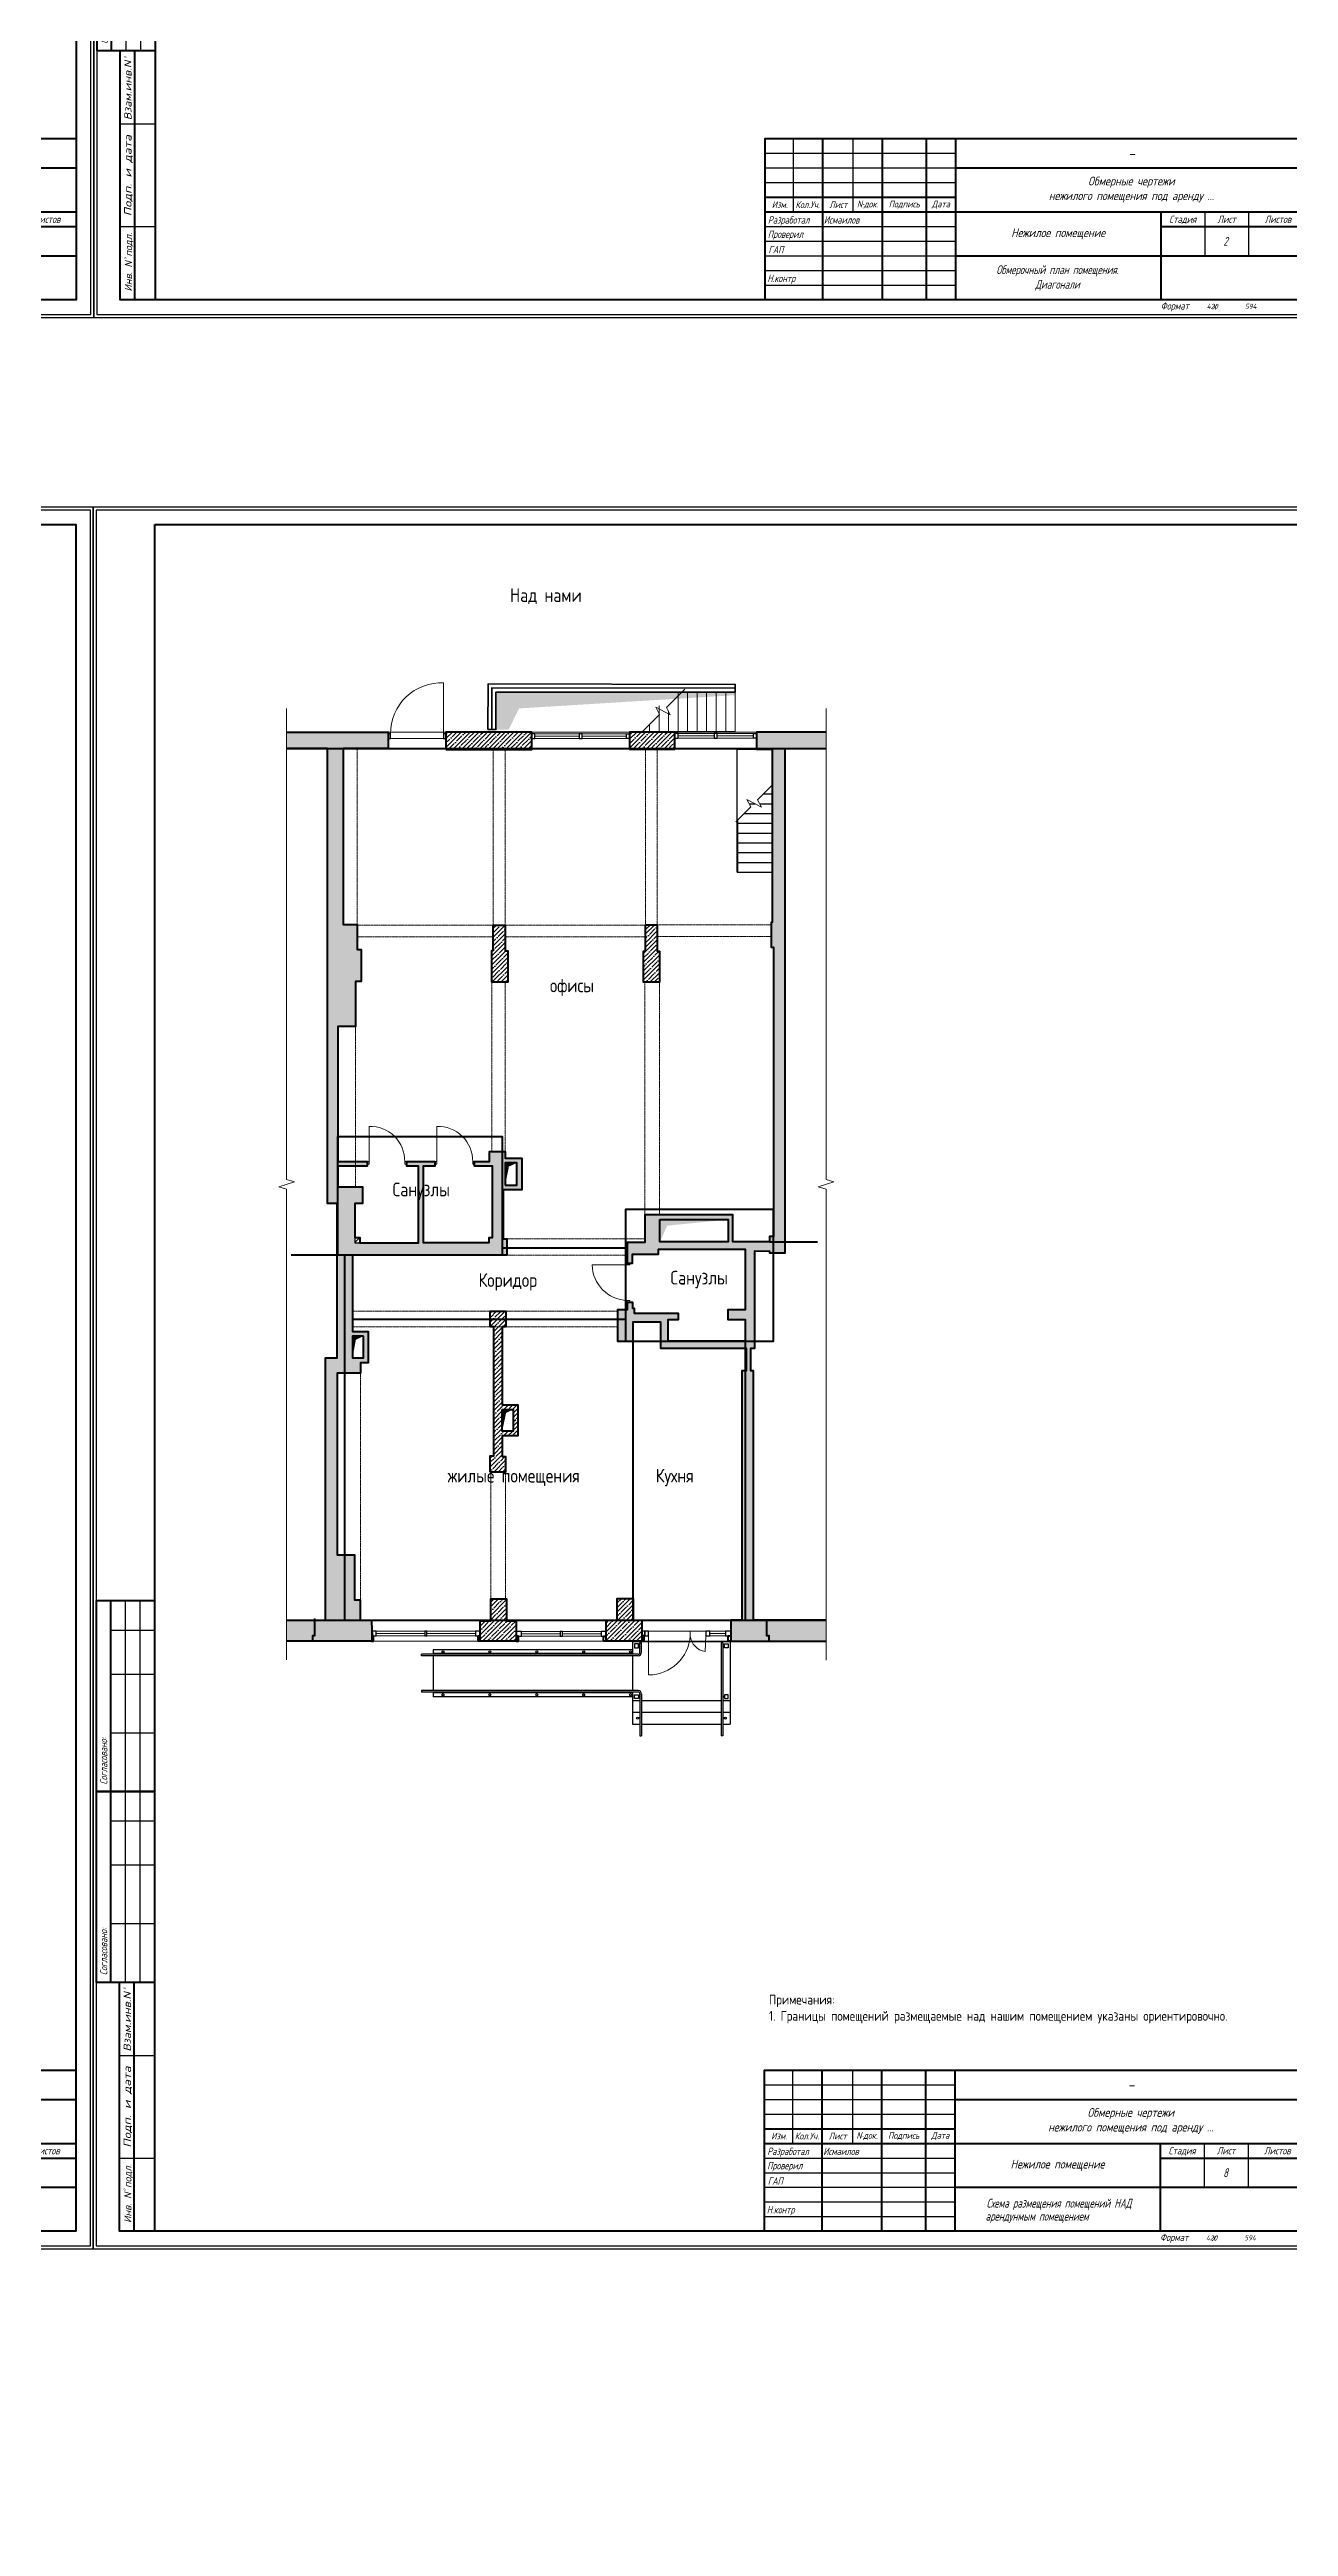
# Model space of a CAD drawing. Header units: millimetres. Extents: x -85477 to 745244, y -3684 to 128206.
# Drawn here: x 575728 to 607434, y -3684 to 59667 of the extents above; entities that cross this region are included whole.
import ezdxf
from ezdxf.enums import TextEntityAlignment as Align

# ---------------------------------------------------------------- set-up
doc = ezdxf.new("R2010")
doc.units = ezdxf.units.MM
doc.linetypes.add('ACAD_ISO02W100', pattern=[15, 12, -3])
for name, color, linetype, lineweight in [('FORMAT', 7, 'Continuous', 15), ('РАЗМЕРЫ', 5, 'Continuous', 15), ('СТЕНЫ 01', 7, 'Continuous', 50)]:
    doc.layers.add(name, color=color, linetype=linetype, lineweight=lineweight)
doc.layers.add('ФОРМАТ', color=7, linetype='Continuous')
doc.layers.add('ШТРИХОВКА', color=3, linetype='Continuous', transparency=0.5)
doc.styles.add('07', font='simplex.shx', dxfattribs={"width": 0.7, "oblique": 15})
doc.styles.add('ism - 02', font='simplex.shx', dxfattribs={"width": 0.8, "oblique": 15, "height": 150})
doc.styles.add('simplex', font='simplex.shx', dxfattribs={"width": 0.8, "oblique": 15})
doc.styles.get("Standard").update_dxf_attribs({"font": 'arial.ttf'})
doc.styles.add('TITLE', font='romant.shx', dxfattribs={"width": 0.8})
doc.linetypes.add('ограждение2', pattern='A,6.35,-2.54,[132,ltypeshp.shx,S=2.54,R=0,X=-2.54,Y=0],-2.54,25.4', length=36.83)
doc.dimstyles.new('горизонтальный М100', dxfattribs={"dimscale": 100, "dimtxt": 3, "dimasz": 2, "dimexe": 2, "dimexo": 1, "dimgap": 1, "dimtad": 1, "dimtih": 1, "dimtoh": 1, "dimdec": 0, "dimzin": 1, "dimdsep": 46, "dimtxsty": 'Standard', "dimblk": 'OBLIQUE', "dimcen": 0, "dimdle": 2, "dimadec": 0, "dimazin": 0, "dimtfac": 1, "dimtdec": 0, "dimtmove": 0, "dimatfit": 3, "dimfxl": 1, "dimtolj": 1, "dimtzin": 0, "dimarcsym": 0})
pattern_1 = [(45, (31500, -49398.51), (-112.2532, 112.2532), []), (45, (31612.25, -49398.51), (-112.2532, 112.2532), [198.4375, -39.6875, 0, -39.6875])]

# ---------------------------------------------------------------- blocks, each defined once
blk = doc.blocks.new('*D317')
at = {"layer": 'Defpoints', "color": 0, "linetype": 'ByBlock', "ltscale": 1.333333, "transparency": 16777216}
for p in [(-420, 0), (0, 0), (0, 0)]:
    blk.add_point(p, dxfattribs=at)
at = {"layer": 'ФОРМАТ', "color": 0, "linetype": 'ByBlock', "lineweight": -2, "ltscale": 1.333333, "transparency": 16777216}
blk.add_line((-420, 0), (0, 0), dxfattribs=at)
at = {"layer": 'ФОРМАТ', "color": 0, "linetype": 'ByBlock', "lineweight": -2, "ltscale": 1.333333, "transparency": 16777216, "insert": (-38.41, 3.78), "char_height": 150, "attachment_point": 5, "style": 'ism - 02'}
blk.add_mtext('\\A1;{\\H0.012x;420}', dxfattribs=at)
blk = doc.blocks.new('_None')
blk = doc.blocks.new('*D318')
at = {"layer": 'Defpoints', "color": 0, "linetype": 'ByBlock', "ltscale": 1.333333, "transparency": 16777216}
for p in [(0, 594), (0, 594), (0, 0)]:
    blk.add_point(p, dxfattribs=at)
at = {"layer": 'ФОРМАТ', "color": 0, "linetype": 'ByBlock', "lineweight": -2, "ltscale": 1.333333, "transparency": 16777216}
blk.add_line((0, 0), (0, 594), dxfattribs=at)
at = {"layer": 'ФОРМАТ', "color": 0, "linetype": 'ByBlock', "lineweight": -2, "ltscale": 1.333333, "transparency": 16777216, "insert": (-25.29, 3.78), "char_height": 150, "attachment_point": 5, "style": 'ism - 02'}
blk.add_mtext('\\A1;{\\H0.012x;594}', dxfattribs=at)
blk = doc.blocks.new('*U125')
at = {"layer": 'РАЗМЕРЫ', "color": 0, "ltscale": 100}
for p, q in [((0, -11842.5), (0, 200)), ((200, -11905), (-200, -12030)), ((-200, -12030), (0, -12092.5)), ((0, -11842.5), (200, -11905)), ((0, -24135), (0, -12092.5))]:
    blk.add_line(p, q, dxfattribs=at)
blk = doc.blocks.new('*U379')
at = {"layer": 'РАЗМЕРЫ', "color": 0, "ltscale": 100}
for p, q in [((-330, -330), (141, 141)), ((-978, -978), (-507, -507)), ((-233, -515), (-604, -321)), ((-604, -321), (-507, -507)), ((-330, -330), (-233, -515))]:
    blk.add_line(p, q, dxfattribs=at)
blk = doc.blocks.new('*U1236')
at = {"layer": 'РАЗМЕРЫ', "color": 0, "ltscale": 100}
for p, q in [((-243, -243), (141, 141)), ((-804, -804), (-420, -420)), ((-146, -429), (-517, -234)), ((-517, -234), (-420, -420)), ((-243, -243), (-146, -429))]:
    blk.add_line(p, q, dxfattribs=at)
blk = doc.blocks.new('*U316')
at = {"layer": 'ФОРМАТ', "linetype": 'ByBlock', "lineweight": -2, "ltscale": 1.333333}
for p, q in [((0, 594), (-420, 594)), ((-420, 594), (-420, 0)), ((0, 0), (0, 594)), ((-420, 0), (0, 0))]:
    blk.add_line(p, q, dxfattribs=at)
at = {"layer": 'ФОРМАТ', "linetype": 'ByBlock', "lineweight": -2}
for p, q in [((-409, 156), (-409, 221)), ((-404, 156), (-404, 221)), ((-409, 91), (-409, 156)), ((-404, 91), (-404, 156))]:
    blk.add_line(p, q, dxfattribs=at)
at = {"layer": 'ФОРМАТ', "lineweight": -2}
for p, q in [((-191, 56), (-126, 56)), ((-191, 51), (-126, 51)), ((-191, 46), (-126, 46)), ((-191, 31), (-126, 31)), ((-191, 26), (-126, 26)), ((-191, 21), (-126, 21)), ((-191, 16), (-126, 16)), ((-191, 11), (-126, 11))]:
    blk.add_line(p, q, dxfattribs=at)
at = {"layer": 'ФОРМАТ', "linetype": 'ByBlock', "lineweight": -2, "ltscale": 1.333333}
blk.add_lwpolyline([(-419, 1), (-1, 1), (-1, 593), (-419, 593)], close=True, dxfattribs=at)
at = {"layer": 'ФОРМАТ', "linetype": 'ByBlock', "lineweight": 40}
blk.add_lwpolyline([(-399, 588), (-6, 588), (-6, 6), (-399, 6)], close=True, dxfattribs=at)
for points in [[(-399, 221), (-419, 221), (-419, 156), (-399, 156)], [(-414, 156), (-414, 221)], [(-399, 156), (-419, 156), (-419, 91), (-399, 91)], [(-414, 91), (-414, 156)], [(-399, 6), (-406, 6), (-411, 6), (-411, 31), (-411, 66), (-411, 91), (-399, 91)], [(-406, 6), (-406, 91)]]:
    blk.add_lwpolyline(points, dxfattribs=at)
at = {"layer": 'ФОРМАТ', "linetype": 'ByBlock', "lineweight": -2}
for points in [[(-414, 211), (-399, 211)], [(-414, 196), (-399, 196)], [(-414, 176), (-399, 176)], [(-414, 146), (-399, 146)], [(-414, 131), (-399, 131)], [(-414, 111), (-399, 111)], [(-411, 66), (-399, 66)], [(-411, 31), (-399, 31)]]:
    blk.add_lwpolyline(points, dxfattribs=at)
at = {"layer": 'ФОРМАТ', "lineweight": 40}
for points in [[(-191, 6), (-191, 61), (-6, 61)], [(-171.4, 61), (-171.4, 5.97)], [(-151, 61), (-151, 6)], [(-136, 61), (-136, 6)], [(-126, 61), (-126, 6)], [(-126, 51), (-6, 51)], [(-191, 41), (-126, 41)], [(-191, 36), (-6, 36)], [(-56, 36), (-56, 6)], [(-56, 31), (-6, 31)], [(-126, 21), (-6, 21)]]:
    blk.add_lwpolyline(points, dxfattribs=at)
at = {"layer": 'ФОРМАТ', "lineweight": -2}
for points in [[(-181.4, 61), (-181.4, 36)], [(-161, 61), (-161, 36)], [(-41, 36), (-41, 21)], [(-26, 36), (-26, 21)]]:
    blk.add_lwpolyline(points, dxfattribs=at)
at = {"layer": 'ФОРМАТ', "linetype": 'ByBlock', "lineweight": -2, "style": 'ism - 02', "oblique": 15, "width": 0.8}
for s, height, p in [('Согласовано:', 2.5, (-415.23, 158.37)), ('о', 1, (-408.94, 88.48)), ('о', 1, (-408.94, 19.85))]:
    blk.add_text(s, height=height, rotation=90, dxfattribs=at).set_placement(p)
at = {"layer": 'ФОРМАТ', "lineweight": -2, "style": 'ism - 02', "oblique": 15, "width": 0.8}
blk.add_text('Согласовано:', height=2.5, rotation=90, dxfattribs=at).set_placement((-415.23, 93.37))
at = {"layer": 'ФОРМАТ', "lineweight": -2, "style": 'ism - 02', "oblique": 15}
for s, width, p, p2 in [('Взам.инв.N', 1.197279, (-407.16, 67.29), (-407.16, 87.57)), ('Подп. и дата', 1.359894, (-407.16, 34.54), (-407.16, 62.25)), ('Инв. N подл.', 1.088984, (-406.96, 8.84), (-406.96, 28.92))]:
    blk.add_text(s, height=2.5, rotation=90, dxfattribs=dict(at, width=width)).set_placement(p, p2, align=Align.FIT)
at = {"layer": 'ФОРМАТ', "lineweight": 20, "style": '07', "oblique": 15, "width": 0.7}
for s, p in [('Разработал', (-190.02, 31.28)), ('Исмаилов', (-170.92, 31.28)), ('Проверил', (-190.07, 26.4)), ('ГАП', (-189.85, 21.17)), ('Н.контр', (-190.2, 11.36))]:
    blk.add_text(s, height=2.5, dxfattribs=at).set_placement(p, align=Align.BOTTOM_LEFT)
at = {"layer": 'ФОРМАТ', "lineweight": -2, "style": 'ism - 02', "oblique": 15, "width": 0.8}
for s, p in [('Стадия', (-48.5, 33.5)), ('Лист', (-33.5, 33.5)), ('Листов', (-16, 33.5))]:
    blk.add_text(s, height=2.5, dxfattribs=at).set_placement(p, align=Align.MIDDLE_CENTER)
at = {"layer": 'ФОРМАТ', "lineweight": 20, "attachment_point": 5}
for s, insert, char_height, width, style in [('-', (-66, 56), 4, 120, 'ism - 02'), ('\\A1;Обмерные чертежи \\Pнежилого помещения под аренду ...', (-66, 43.63), 3, 120, 'ism - 02'), ('Изм.', (-186, 38.5), 2.3, 9, 'simplex'), ('Кол.Уч.', (-176.49, 38.5), 2.3, 9, 'simplex'), ('Лист', (-166, 38.5), 2.3, 9, 'simplex'), ('\\A1;N{\\W0.3;-}док.', (-156, 38.5), 2.3, 9, 'simplex'), ('Подпись', (-143.5, 38.5), 2.3, 14, 'simplex'), ('Дата', (-131, 38.5), 2.3, 9, 'simplex'), ('\\A1;Нежилое помещение', (-91, 28.5), 3, 70, 'ism - 02')]:
    blk.add_mtext(s, dxfattribs=dict(at, insert=insert, char_height=char_height, width=width, style=style))
at = {"layer": 'ФОРМАТ', "lineweight": -2, "insert": (-30.23, 3.61), "char_height": 2.5, "width": 51.5349, "attachment_point": 5, "line_spacing_factor": 0.8, "style": 'ism - 02'}
blk.add_mtext('\\pxsm1.1,ql;Формат      x', dxfattribs=at)
at = {"layer": 'ФОРМАТ', "linetype": 'ByBlock', "lineweight": -2, "ltscale": 1.333333}
dim = blk.add_linear_dim(base=(0, 594), p1=(0, 0), p2=(0, 594), angle=90, text='{\\H0.012x;<>}', dimstyle='горизонтальный М100', override={"dimscale": 1, "dimasz": 0, "dimexe": 0, "dimexo": 0, "dimtxsty": 'ism - 02', "dimblk1": 'None', "dimblk2": 'None', "dimsah": 1, "dimdle": 0, "dimse1": 1, "dimse2": 1, "dimtmove": 2, "dimfxl": 0}, dxfattribs=at)
dim.commit()
dim.dimension.update_dxf_attribs({"geometry": '*D318', "text_midpoint": (-25.29, 3.78), "dimtype": 160})
dim = blk.add_linear_dim(base=(0, 0), p1=(-420, 0), p2=(0, 0), text='{\\H0.012x;<>}', dimstyle='горизонтальный М100', override={"dimscale": 1, "dimasz": 0, "dimexe": 0, "dimexo": 0, "dimtxsty": 'ism - 02', "dimblk1": 'None', "dimblk2": 'None', "dimsah": 1, "dimdle": 0, "dimse1": 1, "dimse2": 1, "dimtmove": 2, "dimfxl": 0}, dxfattribs=at)
dim.commit()
dim.dimension.update_dxf_attribs({"geometry": '*D317', "text_midpoint": (-38.41, 3.78), "dimtype": 160})

msp = doc.modelspace()

# ---------------------------------------------------------------- hatches: boundary and pattern name
at = {"layer": 'ШТРИХОВКА'}
h = msp.add_hatch(color=254, dxfattribs=at)
h.dxf.hatch_style = 1
h.paths.add_polyline_path([(587150.6, 42273), (587479, 42273.3), (587743.9, 42814.2), (593275.6, 43154.1), (593275.6, 43231.2), (587150.6, 43231.2)])
h = msp.add_hatch(dxfattribs=at)
h.set_pattern_fill('ANSI35', color=254, scale=25)
h.set_pattern_definition(pattern_1)
h.paths.add_polyline_path([(587391.3, 30622.8), (587691.3, 30622.8), (587691.3, 31194.8), (587391.3, 31194.8)], flags=16)
h.paths.add_polyline_path([(583764.3, 26761.8), (583480.3, 26761.8), (583480.3, 26201.8), (583764.3, 26201.8)], flags=16)
h.paths.add_polyline_path([(581796.2, 19495.8), (582791.3, 19495.8), (582791.3, 26201.8), (583091.3, 26201.8), (583091.3, 30154.8), (582842.3, 30154.8), (582842.3, 41790.8), (581796.2, 41790.9), (581796.2, 42210.9), (584394.3, 42210.9), (584394.3, 41790.8), (583242.3, 41790.8), (583242.3, 37291.8), (583599.3, 37291.8), (583599.3, 36648.8), (583699.3, 36648.8), (583699.3, 35834.8), (583554.3, 35834.8), (583554.3, 34679.8), (583109.3, 34679.8), (583109.3, 31224.8), (583854.3, 31224.8), (583854.3, 31104.8), (583109.3, 31104.8), (583109.3, 30579.8), (583739.9, 30579.8), (583739.9, 30154.8), (583539.5, 30154.8), (583539.5, 29144.8), (585169.5, 29144.8), (585169.5, 31104.8), (584868.3, 31104.8), (584868.3, 31224.8), (585590.6, 31224.8), (585590.6, 31104.8), (585289.5, 31104.5), (585291.5, 29154.7), (586977.3, 29154.7), (586977.3, 29284.8), (587067, 29284.8), (587067, 31104.8), (586987.3, 31104.8), (586987.3, 31104.8), (586607.3, 31104.8), (586607.3, 31224.8), (586987.3, 31224.8), (586987.3, 31479.8), (587391.3, 31479.8), (587391.3, 31314.8), (587811.3, 31314.8), (587811.3, 30502.8), (587338.3, 30502.8), (587338.3, 29250.8), (587428.3, 29250.8), (587428.3, 28830.8), (583480.3, 28830.8), (583480.3, 26881.8), (583884.3, 26881.8), (583884.3, 26081.8), (583686.3, 26081.8), (583686.3, 25811.8), (583091.3, 25811.8), (583091.3, 21169.8), (583529.3, 21169.8), (583529.3, 20019.8), (583679.3, 20019.8), (583679.3, 19495.8), (583969.3, 19495.8), (584022.8, 18961.8), (581796.2, 18961.8)])
h = msp.add_hatch(dxfattribs=at)
h.set_pattern_fill('ANSI35', color=254, scale=25)
h.set_pattern_definition(pattern_1)
h.paths.add_polyline_path([(590571.3, 41776.8), (591733.3, 41776.8), (591733.3, 42210.8), (590571.3, 42210.8)])
h.paths.add_polyline_path([(585874.3, 41767.8), (588067.3, 41767.8), (588067.3, 42210.8), (585874.3, 42210.8)])
h = msp.add_hatch(dxfattribs=at)
h.set_pattern_fill('ANSI35', color=254, scale=25)
h.set_pattern_definition(pattern_1)
h.paths.add_polyline_path([(591350.3, 29739.8), (593095.3, 29739.8), (593095.3, 29174.8), (591350.3, 29174.8)], flags=16)
h.paths.add_polyline_path([(595600.5, 19499.3), (595600.5, 18959.8), (593164.3, 18959.8), (593164.3, 19499.8), (593446.3, 19499.8), (593446.3, 25875.8), (593556.3, 25875.8), (593556.3, 26451.8), (591363.3, 26451.8), (591363.3, 27125.8), (590667.3, 27125.8), (590667.3, 26628.8), (590267.3, 26628.8), (590267.3, 27435.8), (590512.3, 27435.8), (590512.3, 27620.8), (590652.3, 27620.8), (590652.3, 27470.8), (590697.3, 27470.8), (590697.3, 27342.8), (591820.3, 27342.8), (591820.3, 27182.8), (591562.3, 27182.8), (591562.3, 26632.8), (593527.3, 26632.7), (593527.3, 27183), (593082.8, 27182.5), (593082.8, 27432.9), (593528.6, 27432.7), (593530.8, 28982.8), (591315.3, 28982.8), (591315.3, 28860.8), (590647.3, 28860.8), (590647.3, 28630.8), (590512.3, 28630.8), (590512.3, 29154.8), (590965.3, 29154.8), (590965.3, 29859.8), (593215.3, 29859.8), (593215.3, 29174.8), (594154.3, 29174.8), (594154.3, 29309.8), (594254.3, 29309.8), (594254.3, 36709.8), (594196.3, 36709.8), (594196.3, 37339.8), (594219.3, 37339.8), (594219.3, 41774.8), (593821.3, 41774.8), (593821.3, 42210.8), (595600.5, 42210.8), (595600.5, 41790.8), (594554.3, 41790.8), (594554.3, 28889.8), (594154.3, 28889.8), (594154.3, 28937.4), (593779.3, 28938.3), (593779.3, 26451.8), (593677.8, 26451.8), (593677.8, 25875.8), (593746.3, 25875.8), (593746.3, 19504.3)])
h = msp.add_hatch(dxfattribs=at)
h.set_pattern_fill('ANSI35', color=254, scale=25)
h.set_pattern_definition(pattern_1)
h.paths.add_polyline_path([(590979.3, 37282.8), (591281.3, 37282.8), (591281.3, 36607.8), (591336.3, 36607.8), (591336.3, 35812.8), (590932.3, 35812.8), (590932.3, 36604.8), (590979.3, 36604.8)])
h.paths.add_polyline_path([(587081.3, 37273.8), (587391.3, 37273.8), (587391.3, 36618.8), (587456.3, 36618.8), (587456.3, 35810.8), (587051.3, 35810.8), (587051.3, 36622.8), (587081.3, 36622.8)])
h = msp.add_hatch(color=254, dxfattribs=at)
h.dxf.hatch_style = 1
h.paths.add_polyline_path([(587391.3, 30622.8), (587483.2, 31096.3), (587691.3, 31194.8), (587391.3, 31194.8)])
h = msp.add_hatch(dxfattribs=at)
h.set_pattern_fill('ANSI35', color=254, scale=25)
h.set_pattern_definition(pattern_1)
h.paths.add_polyline_path([(583539.5, 29144.8), (583669.5, 29144.8), (583669.5, 29284.8), (583539.5, 29284.8)])
h = msp.add_hatch(color=254, dxfattribs=at)
h.dxf.hatch_style = 1
h.paths.add_polyline_path([(591350.3, 29174.8), (591535.5, 29585.6), (593095.3, 29739.8), (591350.3, 29739.8)])
h = msp.add_hatch(dxfattribs=at)
h.set_pattern_fill('ANSI35', color=254, scale=25)
h.set_pattern_definition(pattern_1)
h.paths.add_polyline_path([(587313.3, 24885.8), (587595.3, 24885.8), (587595.3, 24327.8), (587313.3, 24327.8)], flags=16)
h.paths.add_polyline_path([(587008.3, 23282.8), (587008.3, 23702.8), (587095.3, 23702.8), (587095.3, 26996.8), (587003.3, 26996.8), (587003.3, 27396.8), (587403.3, 27396.8), (587403.3, 26996.8), (587313.3, 26996.8), (587313.3, 25005.8), (587715.3, 25005.8), (587715.3, 24207.8), (587315.3, 24207.8), (587315.3, 23682.8), (587400.3, 23682.8), (587400.3, 23282.8)])
h = msp.add_hatch(color=254, dxfattribs=at)
h.dxf.hatch_style = 1
h.paths.add_polyline_path([(583480.3, 26201.8), (583568.1, 26668), (583764.3, 26761.8), (583480.3, 26761.8)])
h = msp.add_hatch(color=254, dxfattribs=at)
h.dxf.hatch_style = 1
h.paths.add_polyline_path([(587313.3, 24327.8), (587412, 24796), (587595.3, 24885.8), (587313.3, 24885.8)])
h = msp.add_hatch(dxfattribs=at)
h.set_pattern_fill('ANSI35', color=254, scale=25)
h.set_pattern_definition(pattern_1)
h.paths.add_polyline_path([(586748.3, 18955.8), (586748.3, 19482.8), (587022.3, 19482.8), (587022.3, 20037.8), (587426.3, 20037.8), (587426.3, 19482.8), (587666.3, 19482.8), (587666.3, 18955.8)])
h.paths.add_polyline_path([(589970.3, 18959.8), (589970.3, 19494.8), (590258.3, 19494.8), (590258.3, 20050.8), (590663.3, 20050.8), (590663.3, 19494.8), (590885.3, 19494.8), (590885.3, 18959.8)])

# ---------------------------------------------------------------- linework, layer by layer
at = {"lineweight": 100}
for p, q in [((581796.2, 41790.9), (595600.5, 41790.8)), ((594154.3, 29174.8), (595383.2, 29174.8)), ((583109.3, 28830.8), (581909.7, 28830.8)), ((583288.2, 19496.2), (583288.2, 28830.8)), ((587309.4, 29019), (590467.3, 29019)), ((583480.3, 27196.8), (590467.3, 27196.8)), ((590663.3, 19494.8), (590667.3, 26628.8)), ((593527.3, 26632.7), (593527.3, 19498.8)), ((581796.2, 19495.8), (595600.5, 19499.3))]:
    msp.add_line(p, q, dxfattribs=at)
msp.add_line((593328, 41773.7), (593821.3, 41774.8))
at = {"color": 254}
for p, q in [((593328, 40876.5), (593328, 41773.7)), ((593328, 38876.5), (593328, 40876.5)), ((593998.9, 40626.5), (594221.8, 40626.5)), ((593498.9, 40126.5), (594221.8, 40126.5)), ((593632.7, 40376.5), (593784.2, 40376.5)), ((593902.1, 40376.5), (594221.8, 40376.5)), ((593328, 39876.5), (594221.8, 39876.5)), ((593328, 39626.5), (594221.8, 39626.5)), ((593328, 39376.5), (594221.8, 39376.5)), ((593328, 39126.5), (594221.8, 39126.5)), ((593328, 38876.5), (594221.8, 38876.5)), ((593328, 38626.5), (594221.8, 38626.5)), ((590787.8, 18624.3), (585247.8, 18624.3)), ((585247.8, 18584.3), (585247.8, 18624.3)), ((590787.8, 18584.3), (585247.8, 18584.3)), ((590647.8, 18739.3), (585547.8, 18739.3)), ((585547.8, 18739.3), (585547.8, 18624.3)), ((590647.8, 18639.3), (585547.8, 18639.3)), ((585547.8, 18584.3), (585547.8, 17694.3)), ((585792.8, 18664.3), (585792.8, 18624.3)), ((585802.8, 18664.3), (585802.8, 18624.3)), ((586992.8, 18664.3), (586992.8, 18624.3)), ((587002.8, 18664.3), (587002.8, 18624.3)), ((588192.8, 18664.3), (588192.8, 18624.3)), ((588202.8, 18664.3), (588202.8, 18624.3)), ((589392.8, 18664.3), (589392.8, 18624.3)), ((589402.8, 18664.3), (589402.8, 18624.3)), ((590592.8, 18664.3), (590592.8, 18624.3)), ((590602.8, 18664.3), (590602.8, 18624.3)), ((593147.8, 18939.3), (590647.8, 18939.3)), ((590647.8, 18939.3), (590647.8, 18624.3)), ((590647.8, 18584.3), (590647.8, 17694.3)), ((590797.8, 18889.3), (590697.8, 18889.3)), ((590697.8, 18889.3), (590697.8, 18789.3)), ((590697.8, 18789.3), (590797.8, 18789.3)), ((590797.8, 18789.3), (590797.8, 18889.3)), ((590837.8, 18849.3), (590797.8, 18849.3)), ((590837.8, 18839.3), (590797.8, 18839.3)), ((590837.8, 18674.3), (590837.8, 18914.1)), ((590837.8, 18914.1), (590877.8, 18914.1)), ((590877.8, 18674.3), (590877.8, 18914.1)), ((592917.8, 18914.1), (592917.8, 16539.3)), ((592957.8, 18914.1), (592917.8, 18914.1)), ((592957.8, 18914.1), (592957.8, 16539.3)), ((592957.8, 18849.3), (592997.8, 18849.3)), ((592957.8, 18839.3), (592997.8, 18839.3)), ((592997.8, 18789.3), (592997.8, 18889.3)), ((592997.8, 18889.3), (593097.8, 18889.3)), ((593097.8, 18789.3), (592997.8, 18789.3)), ((593097.8, 18889.3), (593097.8, 18789.3)), ((593147.8, 18939.3), (593147.8, 16839.3)), ((590787.8, 17694.3), (585247.8, 17694.3)), ((585247.8, 17694.3), (585247.8, 17654.3)), ((590787.8, 17654.3), (585247.8, 17654.3)), ((585547.8, 17654.3), (585547.8, 17539.3)), ((590647.8, 17639.3), (585547.8, 17639.3)), ((590647.8, 17539.3), (585547.8, 17539.3)), ((585792.8, 17614.3), (585792.8, 17654.3)), ((585802.8, 17614.3), (585802.8, 17654.3)), ((586992.8, 17614.3), (586992.8, 17654.3)), ((587002.8, 17614.3), (587002.8, 17654.3)), ((588192.8, 17614.3), (588192.8, 17654.3)), ((588202.8, 17614.3), (588202.8, 17654.3)), ((589392.8, 17614.3), (589392.8, 17654.3)), ((589402.8, 17614.3), (589402.8, 17654.3)), ((590592.8, 17614.3), (590592.8, 17654.3)), ((590602.8, 17614.3), (590602.8, 17654.3)), ((590647.8, 17654.3), (590647.8, 16839.3)), ((590647.8, 17439.3), (590837.8, 17439.3)), ((590647.8, 17139.3), (590837.8, 17139.3)), ((590697.8, 17589.3), (590797.8, 17589.3)), ((590697.8, 17489.3), (590697.8, 17589.3)), ((590797.8, 17489.3), (590697.8, 17489.3)), ((590797.8, 17589.3), (590797.8, 17489.3)), ((590837.8, 17549.3), (590797.8, 17549.3)), ((590837.8, 17539.3), (590797.8, 17539.3)), ((590837.8, 17604.3), (590837.8, 16539.3)), ((590877.8, 17604.3), (590877.8, 16539.3)), ((590877.8, 17439.3), (592917.8, 17439.3)), ((590877.8, 17139.3), (592917.8, 17139.3)), ((592957.8, 17549.3), (592997.8, 17549.3)), ((592957.8, 17539.3), (592997.8, 17539.3)), ((592957.8, 17439.3), (593147.8, 17439.3)), ((592957.8, 17139.3), (593147.8, 17139.3)), ((593097.8, 17589.3), (592997.8, 17589.3)), ((592997.8, 17589.3), (592997.8, 17489.3)), ((592997.8, 17489.3), (593097.8, 17489.3)), ((593097.8, 17489.3), (593097.8, 17589.3)), ((590647.8, 16839.3), (590837.8, 16839.3)), ((590837.8, 16995.6), (590797.8, 16995.6)), ((590837.8, 16985.6), (590797.8, 16985.6)), ((590837.8, 16539.3), (590877.8, 16539.3)), ((590877.8, 16839.3), (592917.8, 16839.3)), ((592957.8, 16539.3), (592917.8, 16539.3)), ((592957.8, 16995.6), (592997.8, 16995.6)), ((592957.8, 16985.6), (592997.8, 16985.6)), ((592957.8, 16839.3), (593147.8, 16839.3))]:
    msp.add_line(p, q, dxfattribs=at)
at = {"color": 254, "const_width": 50}
msp.add_lwpolyline([(593328, 39955.6), (593328, 38626.5)], dxfattribs=at)
at = {"lineweight": 100}
for points in [[(587309.4, 28830.8), (583109.3, 28830.8), (583109.3, 31868.8), (587309.4, 31868.8)], [(590467.3, 26628.8), (594254.3, 26628.8), (594254.3, 29999.4), (590467.3, 29999.4)]]:
    msp.add_lwpolyline(points, close=True, dxfattribs=at)
at = {"color": 254}
for centre in [(585797.8, 18689.3), (586997.8, 18689.3), (588197.8, 18689.3), (589397.8, 18689.3), (590597.8, 18689.3), (585797.8, 17589.3), (586997.8, 17589.3), (588197.8, 17589.3), (589397.8, 17589.3), (590597.8, 17589.3), (590772.8, 16990.6), (593022.8, 16990.6)]:
    msp.add_circle(centre, 25, dxfattribs=at)
for centre, radius, start, end in [((590787.8, 18674.3), 50, 270.000001, 359.999999), ((590787.8, 18674.3), 90, 270, 0), ((590787.8, 17604.3), 90, 0, 90), ((590787.8, 17604.3), 50, 0.000001, 89.999999)]:
    msp.add_arc(centre, radius, start, end, dxfattribs=at)
at = {"layer": 'РАЗМЕРЫ', "color": 254}
for p, q in [((590512.3, 28580.8), (589612.3, 28580.8)), ((591332.5, 18311.2), (591332.5, 18311.2)), ((591332.5, 18310.7), (591332.5, 18310.7))]:
    msp.add_line(p, q, dxfattribs=at)
for points, format in [([(585814.3, 42167.8), (585814.3, 43467.8, 0.4297494), (584454.3, 42167.8)], "xyb"), ([(591569.4, 42726.9, 0, 0, 0), (592939.6, 42726.9, 112, 0, 0), (593275.6, 42726.9, 0, 0, 0)], "xyseb"), ([(593774.9, 40381.4, 0, 0, 0), (593774.9, 38952.1, 112, 0, 0), (593774.9, 38626.5, 0, 0, 0)], "xyseb"), ([(583904.3, 31224.8), (583904.3, 32124.8, -0.4293945), (584818.3, 31224.8)], "xyb"), ([(585640.6, 31224.8), (585640.6, 32124.8, -0.4272815), (586557.3, 31224.8)], "xyb"), ([(591053.1, 19094.8), (591060.2, 18094.9, 0.3920477), (592124.8, 19094.8)], "xyb"), ([(592523, 19094.8), (592509.7, 18697.5, -0.3543234), (592124.8, 19094.8)], "xyb")]:
    msp.add_lwpolyline(points, format=format, dxfattribs=at)
at = {"layer": 'РАЗМЕРЫ', "color": 254, "lineweight": 35}
msp.add_lwpolyline([(586948.7, 42272.9), (586951, 43442.9), (593276, 43431), (593275.6, 43231), (587150.6, 43231.2), (587150.6, 42273)], close=True, dxfattribs=at)
at = {"layer": 'РАЗМЕРЫ', "color": 254, "linetype": 'ограждение2', "lineweight": 35, "ltscale": 0.2}
msp.add_lwpolyline([(587049.7, 42272.9), (587049.7, 43342.7), (593275.8, 43331)], dxfattribs=at)
at = {"layer": 'РАЗМЕРЫ', "color": 254}
for points in [[(591569.4, 42757.4), (591569.4, 42222.8), (591813.1, 42222.8), (591813.1, 43133.2)], [(591081.9, 42402), (591081.9, 42222.8), (591325.6, 42222.8), (591325.6, 42645.7)], [(591325.6, 42885.1), (591325.6, 42222.8), (591569.4, 42222.8), (591569.4, 42757.4)], [(591325.6, 42845.5), (591325.6, 42885.1)], [(590902.7, 42222.8), (591081.9, 42222.8), (591081.9, 42402)], [(592124.8, 19094.8), (592124.8, 19214.8)]]:
    msp.add_lwpolyline(points, dxfattribs=at)
for points in [[(592056.9, 43231), (591813.1, 43231), (591813.1, 42222.8), (592056.9, 42222.8)], [(592300.6, 43231), (592056.9, 43231), (592056.9, 42222.8), (592300.6, 42222.8)], [(592544.4, 43231), (592300.6, 43231), (592300.6, 42222.8), (592544.4, 42222.8)], [(592788.1, 43231), (592544.4, 43231), (592544.4, 42222.8), (592788.1, 42222.8)], [(593031.9, 43231), (592788.1, 43231), (592788.1, 42222.8), (593031.9, 42222.8)], [(593275.6, 43231), (593031.9, 43231), (593031.9, 42222.8), (593275.6, 42222.8)], [(585874.3, 42210.8), (584394.3, 42210.8), (584394.3, 42047.8), (585874.3, 42047.8)], [(588067.3, 42210.8), (590571.3, 42210.8), (590571.3, 42044.8), (588067.3, 42044.8)], [(589279.3, 42164.8), (588147.3, 42164.8), (588147.3, 42104.8), (589279.3, 42104.8)], [(589279.3, 42104.8), (588147.3, 42104.8), (588147.3, 42044.8), (589279.3, 42044.8)], [(589359.3, 42164.8), (590491.3, 42164.8), (590491.3, 42104.8), (589359.3, 42104.8)], [(589359.3, 42104.8), (590491.3, 42104.8), (590491.3, 42044.8), (589359.3, 42044.8)], [(591733.3, 42210.8), (593821.3, 42210.8), (593821.3, 42056.8), (591733.3, 42056.8)], [(592737.3, 42176.8), (591813.3, 42176.8), (591813.3, 42116.8), (592737.3, 42116.8)], [(592737.3, 42116.8), (591813.3, 42116.8), (591813.3, 42056.8), (592737.3, 42056.8)], [(592817.3, 42176.8), (593741.3, 42176.8), (593741.3, 42116.8), (592817.3, 42116.8)], [(592817.3, 42116.8), (593741.3, 42116.8), (593741.3, 42056.8), (592817.3, 42056.8)], [(583854.3, 31224.8), (583904.3, 31224.8), (583904.3, 31154.8), (583854.3, 31154.8)], [(584818.3, 31224.8), (584868.3, 31224.8), (584868.3, 31154.8), (584818.3, 31154.8)], [(585590.6, 31224.8), (585640.6, 31224.8), (585640.6, 31154.8), (585590.6, 31154.8)], [(586557.3, 31224.8), (586607.3, 31224.8), (586607.3, 31154.8), (586557.3, 31154.8)], [(590512.3, 28580.8), (590512.3, 28630.8), (590582.3, 28630.8), (590582.3, 28580.8)], [(590512.3, 27620.8), (590512.3, 27670.8), (590582.3, 27670.8), (590582.3, 27620.8)], [(583969.3, 19215.8), (586748.3, 19215.8), (586748.3, 18955.8), (583969.3, 18961.8)], [(584087.8, 19215.8), (585332.8, 19215.8), (585332.8, 19155.8), (584087.8, 19155.8)], [(584087.8, 19155.8), (585332.8, 19155.8), (585332.8, 19095.8), (584087.8, 19095.8)], [(585387.8, 19215.8), (586629.8, 19215.8), (586629.8, 19155.8), (585387.8, 19155.8)], [(585387.8, 19155.8), (586629.8, 19155.8), (586629.8, 19095.8), (585387.8, 19095.8)], [(589970.3, 19204.8), (587666.3, 19204.8), (587666.3, 18955.8), (589970.3, 18959.8)], [(588797.8, 19204.8), (587802.8, 19204.8), (587802.8, 19144.8), (588797.8, 19144.8)], [(588797.8, 19144.8), (587802.8, 19144.8), (587802.8, 19084.8), (588797.8, 19084.8)], [(588852.8, 19204.8), (589842.8, 19204.8), (589842.8, 19144.8), (588852.8, 19144.8)], [(588852.8, 19144.8), (589842.8, 19144.8), (589842.8, 19084.8), (588852.8, 19084.8)], [(590885.3, 18959.8), (593164.3, 18959.8), (593164.3, 19214.8), (590885.3, 19214.8)], [(592627.8, 19214.8), (593027.8, 19214.8), (593027.8, 19154.8), (592627.8, 19154.8)], [(592627.8, 19154.8), (593027.8, 19154.8), (593027.8, 19094.8), (592627.8, 19094.8)]]:
    msp.add_lwpolyline(points, close=True, dxfattribs=at)
at = {"layer": 'РАЗМЕРЫ', "color": 254, "ltscale": 0.5}
msp.add_lwpolyline([(581796.2, 19495.8), (582791.3, 19495.8), (582791.3, 26201.8), (583091.3, 26201.8), (583091.3, 30154.8), (582842.3, 30154.8), (582842.3, 41790.8), (581796.2, 41790.9), (581796.2, 42210.9), (584394.3, 42210.9), (584394.3, 41790.8), (583242.3, 41790.8), (583242.3, 37291.8), (583599.3, 37291.8), (583599.3, 36648.8), (583699.3, 36648.8), (583699.3, 35834.8), (583554.3, 35834.8), (583554.3, 34679.8), (583109.3, 34679.8), (583109.3, 31224.8), (583854.3, 31224.8), (583854.3, 31104.8), (583109.3, 31104.8), (583109.3, 30579.8), (583739.9, 30579.8), (583739.9, 30154.8), (583539.5, 30154.8), (583539.5, 29144.8), (585169.5, 29144.8), (585169.5, 31104.8), (584868.3, 31104.8), (584868.3, 31224.8), (585590.6, 31224.8), (585590.6, 31104.8), (585289.5, 31104.5), (585291.5, 29154.7), (586977.3, 29154.7), (586977.3, 29284.8), (587067, 29284.8), (587067, 31104.8), (586987.3, 31104.8), (586987.3, 31104.8), (586607.3, 31104.8), (586607.3, 31224.8), (586987.3, 31224.8), (586987.3, 31479.8), (587391.3, 31479.8), (587391.3, 31314.8), (587811.3, 31314.8), (587811.3, 30502.8), (587338.3, 30502.8), (587338.3, 29250.8), (587428.3, 29250.8), (587428.3, 28830.8), (583480.3, 28830.8), (583480.3, 26881.8), (583884.3, 26881.8), (583884.3, 26081.8), (583686.3, 26081.8), (583686.3, 25811.8), (583091.3, 25811.8), (583091.3, 21169.8), (583529.3, 21169.8), (583529.3, 20019.8), (583679.3, 20019.8), (583679.3, 19495.8), (583969.3, 19495.8), (584022.8, 18961.8), (581796.2, 18961.8)], close=True, dxfattribs=at)
at = {"layer": 'РАЗМЕРЫ', "color": 254, "lineweight": 30}
for points in [[(584454.3, 42047.8), (584454.3, 42167.8), (584394.3, 42167.8), (584394.3, 42047.8)], [(585874.3, 42047.8), (585874.3, 42167.8), (585814.3, 42167.8), (585814.3, 42047.8)], [(588067.3, 42164.8), (588067.3, 42044.8), (588147.3, 42044.8), (588147.3, 42164.8)], [(589279.3, 42164.8), (589279.3, 42044.8), (589359.3, 42044.8), (589359.3, 42164.8)], [(590571.3, 42164.8), (590571.3, 42044.8), (590491.3, 42044.8), (590491.3, 42164.8)], [(591733.3, 42176.8), (591733.3, 42056.8), (591813.3, 42056.8), (591813.3, 42176.8)], [(592737.3, 42176.8), (592737.3, 42056.8), (592817.3, 42056.8), (592817.3, 42176.8)], [(593821.3, 42176.8), (593821.3, 42056.8), (593741.3, 42056.8), (593741.3, 42176.8)], [(583969.3, 19215.8), (583969.3, 19095.8), (584087.8, 19095.8), (584087.8, 19215.8)], [(585332.8, 19215.8), (585332.8, 19095.8), (585387.8, 19095.8), (585387.8, 19215.8)], [(586629.8, 19215.8), (586629.8, 19095.8), (586748.3, 19095.8), (586748.3, 19215.8)], [(587666.3, 19204.8), (587666.3, 19084.8), (587802.8, 19084.8), (587802.8, 19204.8)], [(588797.8, 19204.8), (588797.8, 19084.8), (588852.8, 19084.8), (588852.8, 19204.8)], [(589842.8, 19204.8), (589842.8, 19084.8), (589970.3, 19084.8), (589970.3, 19204.8)], [(590885.3, 19214.8), (590885.3, 19094.8), (590965.3, 19094.8), (590965.3, 19214.8)], [(590965.3, 19214.8), (590965.3, 19094.8), (591053.1, 19094.8), (591053.1, 19214.8)], [(592523, 19214.8), (592523, 19094.8), (592627.8, 19094.8), (592627.8, 19214.8)], [(593027.8, 19214.8), (593027.8, 19094.8), (593164.3, 19094.8), (593164.3, 19214.8)]]:
    msp.add_lwpolyline(points, close=True, dxfattribs=at)
at = {"layer": 'РАЗМЕРЫ', "color": 254, "linetype": 'ACAD_ISO02W100', "ltscale": 0.5}
for points in [[(583242.3, 41790.8), (583242.3, 37291.8), (583599.3, 37291.8), (583599.3, 41790.8)], [(587081.3, 37273.8), (587391.3, 37273.8), (587391.3, 41767.8), (587081.3, 41767.8)], [(590979.3, 37282.8), (591281.3, 37282.8), (591281.3, 41776.8), (590979.3, 41776.8)], [(583599.3, 37273.8), (583599.3, 36973.8), (587081.3, 36973.8), (587081.3, 37273.8)], [(587391.3, 37273.8), (587391.3, 36973.8), (590979.3, 36973.8), (590979.3, 37273.8)], [(591281.3, 37282.8), (591281.3, 36982.8), (594196.3, 36982.8), (594196.3, 37282.8)], [(587051.3, 35810.8), (587051.3, 31479.8), (587391.3, 31479.8), (587391.3, 35810.8)], [(590965.3, 35812.8), (590965.3, 29859.8), (591336.3, 29859.8), (591336.3, 35812.8)], [(583109.3, 34679.8), (583109.3, 30579.8), (583554.3, 30579.8), (583554.3, 34679.8)], [(587428.3, 29250.8), (590965.3, 29250.8), (590965.3, 29154.8), (590512.3, 29154.8), (590512.3, 28830.8), (587428.3, 28830.8)], [(583480.3, 27396.8), (590267.3, 27396.8), (590267.3, 26996.8), (583480.3, 26996.8)], [(583686.3, 20019.8), (583529.3, 20019.8), (583529.3, 21169.8), (583091.3, 21169.8), (583091.3, 25811.8), (583686.3, 25811.8)], [(587022.3, 23282.8), (587400.3, 23282.8), (587400.3, 20037.8), (587022.3, 20037.8)]]:
    msp.add_lwpolyline(points, close=True, dxfattribs=at)
at = {"layer": 'РАЗМЕРЫ', "color": 254}
msp.add_arc((590547.7, 28605.9), 935.7, 181.534859, 267.832045, dxfattribs=at)
at = {"layer": 'СТЕНЫ 01', "color": 254}
for p, q in [((584022.8, 19095.8), (583969.6, 19095.8)), ((584022.8, 18961.7), (584022.8, 19095.8)), ((586694.8, 18955.8), (586694.8, 19095.8)), ((586694.8, 19095.8), (586748.3, 19095.8)), ((587732.8, 19084.8), (587666.3, 19084.8)), ((587732.8, 18955.8), (587732.8, 19084.8)), ((589907.8, 18959.7), (589907.8, 19084.8)), ((589907.8, 19084.8), (589970.1, 19084.8)), ((590947.8, 19094.8), (590885.3, 19094.8)), ((590947.8, 18959.8), (590947.8, 19094.8)), ((593097.8, 18959.8), (593097.8, 19094.8)), ((593097.8, 19094.8), (593164.3, 19094.8)), ((583969.3, 18961.8), (584022.8, 18961.7)), ((586748.3, 18955.8), (586694.8, 18955.8)), ((587666.3, 18955.8), (587732.8, 18955.8)), ((589970.3, 18959.8), (589907.8, 18959.7)), ((590885.3, 18959.8), (590947.8, 18959.8)), ((593164.3, 18959.8), (593097.8, 18959.8))]:
    msp.add_line(p, q, dxfattribs=at)
for points in [[(581796.2, 42210.9), (584394.3, 42210.8), (584394.3, 41790.8), (583242.3, 41790.8), (583242.3, 37291.8), (583599.3, 37291.8), (583599.3, 36648.8), (583699.3, 36648.8), (583699.3, 35834.8), (583554.3, 35834.8), (583554.3, 34679.8), (583109.3, 34679.8), (583109.3, 31224.8), (583854.3, 31224.8), (583854.3, 31104.8), (583109.3, 31104.8), (583109.3, 30579.8), (583739.9, 30579.8), (583739.9, 30154.8), (583539.5, 30154.8), (583539.5, 29284.8), (583669.5, 29284.8), (583669.5, 29144.8), (585169.5, 29144.8), (585169.5, 31104.8), (584868.3, 31104.8), (584868.3, 31224.8), (585590.6, 31224.8), (585590.6, 31104.8), (585289.5, 31104.8), (585291.5, 29153.8), (586977.3, 29155.1), (586977.3, 29284.4), (587067, 29284.8), (587067, 31104.8), (586987.3, 31104.8), (586987.3, 31104.8), (586607.3, 31104.8), (586607.3, 31224.8), (586987.3, 31224.8), (586987.3, 31479.8), (587391.3, 31479.8), (587391.3, 31314.8), (587811.3, 31314.8), (587811.3, 30502.8), (587338.3, 30502.8), (587338.3, 29250.8), (587428.3, 29250.8), (587428.3, 28830.8), (583480.3, 28830.8), (583480.3, 26881.8), (583884.3, 26881.8), (583884.3, 26081.8), (583686.3, 26081.8), (583686.3, 25811.8), (583091.3, 25811.8), (583091.3, 21169.8), (583529.3, 21169.8), (583529.3, 20019.8), (583679.3, 20019.8), (583679.3, 19495.8), (583969.3, 19495.8), (583981.9, 18961.8), (581796.2, 18961.8)], [(595600.5, 42210.8), (593821.3, 42210.8), (593821.3, 41774.8), (594219.3, 41774.8), (594219.3, 37339.8), (594196.3, 37339.8), (594196.3, 36709.8), (594254.3, 36709.8), (594254.3, 29309.8), (594154.3, 29309.8), (594154.3, 29174.8), (593215.3, 29174.8), (593215.3, 29859.8), (590965.3, 29859.8), (590965.3, 29154.8), (590512.3, 29154.8), (590512.3, 28630.8), (590647.3, 28630.8), (590647.3, 28860.8), (591315.3, 28860.8), (591315.3, 28982.8), (593530.8, 28982.8), (593528.6, 27432.7), (593082.8, 27432.9), (593082.8, 27182.5), (593527.3, 27183), (593527.3, 26632.7), (591562.3, 26632.8), (591562.3, 27182.8), (591820.3, 27182.8), (591820.3, 27342.8), (590697.3, 27342.8), (590697.3, 27470.8), (590652.3, 27470.8), (590652.3, 27620.8), (590512.3, 27620.8), (590512.3, 27435.8), (590267.3, 27435.8), (590267.3, 26628.8), (590667.3, 26628.8), (590667.3, 27125.8), (591363.3, 27125.8), (591363.3, 26451.8), (593556.3, 26451.8), (593556.3, 25875.8), (593446.3, 25875.8), (593446.3, 19499.8), (593164.3, 19499.8), (593164.3, 18959.8), (595600.5, 18959.8)], [(581796.2, 19495.8), (582791.3, 19495.8), (582791.3, 26201.8), (583091.3, 26201.8), (583091.3, 30154.8), (582842.3, 30154.8), (582842.3, 41790.8), (581796.2, 41790.9)], [(595600.5, 19499.3), (593746.3, 19504.3), (593746.3, 25875.8), (593677.8, 25875.8), (593677.8, 26451.8), (593779.3, 26451.8), (593779.3, 28938.3), (594154.3, 28937.4), (594154.3, 28889.8), (594554.3, 28889.8), (594554.3, 41790.8), (595600.5, 41790.8)], [(582467.8, 18961.8), (582467.8, 19101.7), (582521.3, 19101.7), (582521.3, 19535.2)], [(594144.8, 18959.8), (594144.8, 18959.8), (594144.8, 19094.8), (594082.3, 19094.8), (594082.3, 19503.4)]]:
    msp.add_lwpolyline(points, dxfattribs=at)
for points in [[(585874.3, 41767.8), (588067.3, 41767.8), (588067.3, 42210.8), (585874.3, 42210.8)], [(590571.3, 41776.8), (591733.3, 41776.8), (591733.3, 42210.8), (590571.3, 42210.8)], [(587081.3, 37273.8), (587391.3, 37273.8), (587391.3, 36618.8), (587456.3, 36618.8), (587456.3, 35810.8), (587051.3, 35810.8), (587051.3, 36622.8), (587081.3, 36622.8)], [(590979.3, 37282.8), (591281.3, 37282.8), (591281.3, 36607.8), (591336.3, 36607.8), (591336.3, 35812.8), (590932.3, 35812.8), (590932.3, 36604.8), (590979.3, 36604.8)], [(587391.3, 30622.8), (587691.3, 30622.8), (587691.3, 31194.8), (587391.3, 31194.8)], [(591350.3, 29739.8), (593095.3, 29739.8), (593095.3, 29174.8), (591350.3, 29174.8)], [(587008.3, 23282.8), (587008.3, 23702.8), (587095.3, 23702.8), (587095.3, 26996.8), (587003.3, 26996.8), (587003.3, 27396.8), (587403.3, 27396.8), (587403.3, 26996.8), (587313.3, 26996.8), (587313.3, 25005.8), (587715.3, 25005.8), (587715.3, 24207.8), (587315.3, 24207.8), (587315.3, 23682.8), (587400.3, 23682.8), (587400.3, 23282.8)], [(583764.3, 26761.8), (583480.3, 26761.8), (583480.3, 26201.8), (583764.3, 26201.8)], [(587313.3, 24885.8), (587595.3, 24885.8), (587595.3, 24327.8), (587313.3, 24327.8)], [(586748.3, 18955.8), (586748.3, 19482.8), (587022.3, 19482.8), (587022.3, 20037.8), (587426.3, 20037.8), (587426.3, 19482.8), (587666.3, 19482.8), (587666.3, 18955.8)], [(589970.3, 18959.8), (589970.3, 19494.8), (590258.3, 19494.8), (590258.3, 20050.8), (590663.3, 20050.8), (590663.3, 19494.8), (590885.3, 19494.8), (590885.3, 18959.8)]]:
    msp.add_lwpolyline(points, close=True, dxfattribs=at)
at = {"layer": 'ШТРИХОВКА', "color": 254}
msp.add_lwpolyline([(583539.5, 29144.8), (583669.5, 29144.8), (583669.5, 29284.8), (583539.5, 29284.8)], close=True, dxfattribs=at)

# ---------------------------------------------------------------- block references
at = {"layer": 'РАЗМЕРЫ', "color": 254}
for name, p in [('*U379', (591846.4, 43166.5)), ('*U125', (581796.2, 42612.9)), ('*U125', (595600.5, 42610.8)), ('*U1236', (594092.5, 40720.1))]:
    msp.add_blockref(name, p, dxfattribs=at)
at = {"layer": 'ФОРМАТ', "ltscale": 1.333333, "xscale": 75, "yscale": 75, "zscale": 75}
for p in [(576864.2, 52813.5), (608364.2, 52813.5), (576848.2, 3415), (608348.2, 3415)]:
    msp.add_blockref('*U316', p, dxfattribs=at)

# ---------------------------------------------------------------- texts
at = {"color": 0, "lineweight": 25, "insert": (573692.5, 45887.2), "char_height": 350, "attachment_point": 1, "style": 'TITLE'}
msp.add_mtext_dynamic_manual_height_columns('\\pxqc;Над нами', width=29475, gutter_width=1500, heights=[0], dxfattribs=at)
at = {"color": 0, "lineweight": 25, "attachment_point": 1, "style": 'TITLE'}
for s, insert, char_height, own_width in [('офисы', (588533.7, 35905.8), 350, 4666.331), ('Санузлы', (584508, 30686.2), 350, 4666.331), ('Коридор', (586707.2, 28369.1), 350, 4666.331), ('Санузлы', (591619.1, 28430.5), 350, 4666.331), ('жилые помещения', (585918, 23367), 350, 4666.331), ('Кухня', (591241.5, 23367), 350, 4666.331), ('Примечания: \\P1. Границы помещений размещаемые над нашим помещением указаны ориентировочно.\\P', (594139.2, 9916), 250, 13327.999)]:
    msp.add_mtext_dynamic_manual_height_columns(s, width=6363.628, gutter_width=1500, heights=[0], dxfattribs=dict(at, insert=insert, char_height=char_height)).dxf.set("width", own_width)
at = {"layer": 'FORMAT', "linetype": 'Continuous', "style": '07', "oblique": 15, "width": 0.7}
for s, p in [('2', (605768.7, 54651)), ('8', (605762.3, 5252.5)), ('Схема размещения помещений НАД', (599706.7, 4471.5)), ('арендунмым помещением', (599682.9, 4138.2))]:
    msp.add_text(s, height=225, dxfattribs=at).set_placement(p)
at = {"layer": 'FORMAT', "color": 1, "insert": (601522.6, 53826), "char_height": 225, "width": 5250, "attachment_point": 5, "style": '07'}
msp.add_mtext('{\\C256;\\A1;Обмерочный план помещения.\\PДиагонали}', dxfattribs=at)

doc.saveas('drawing.dxf')
